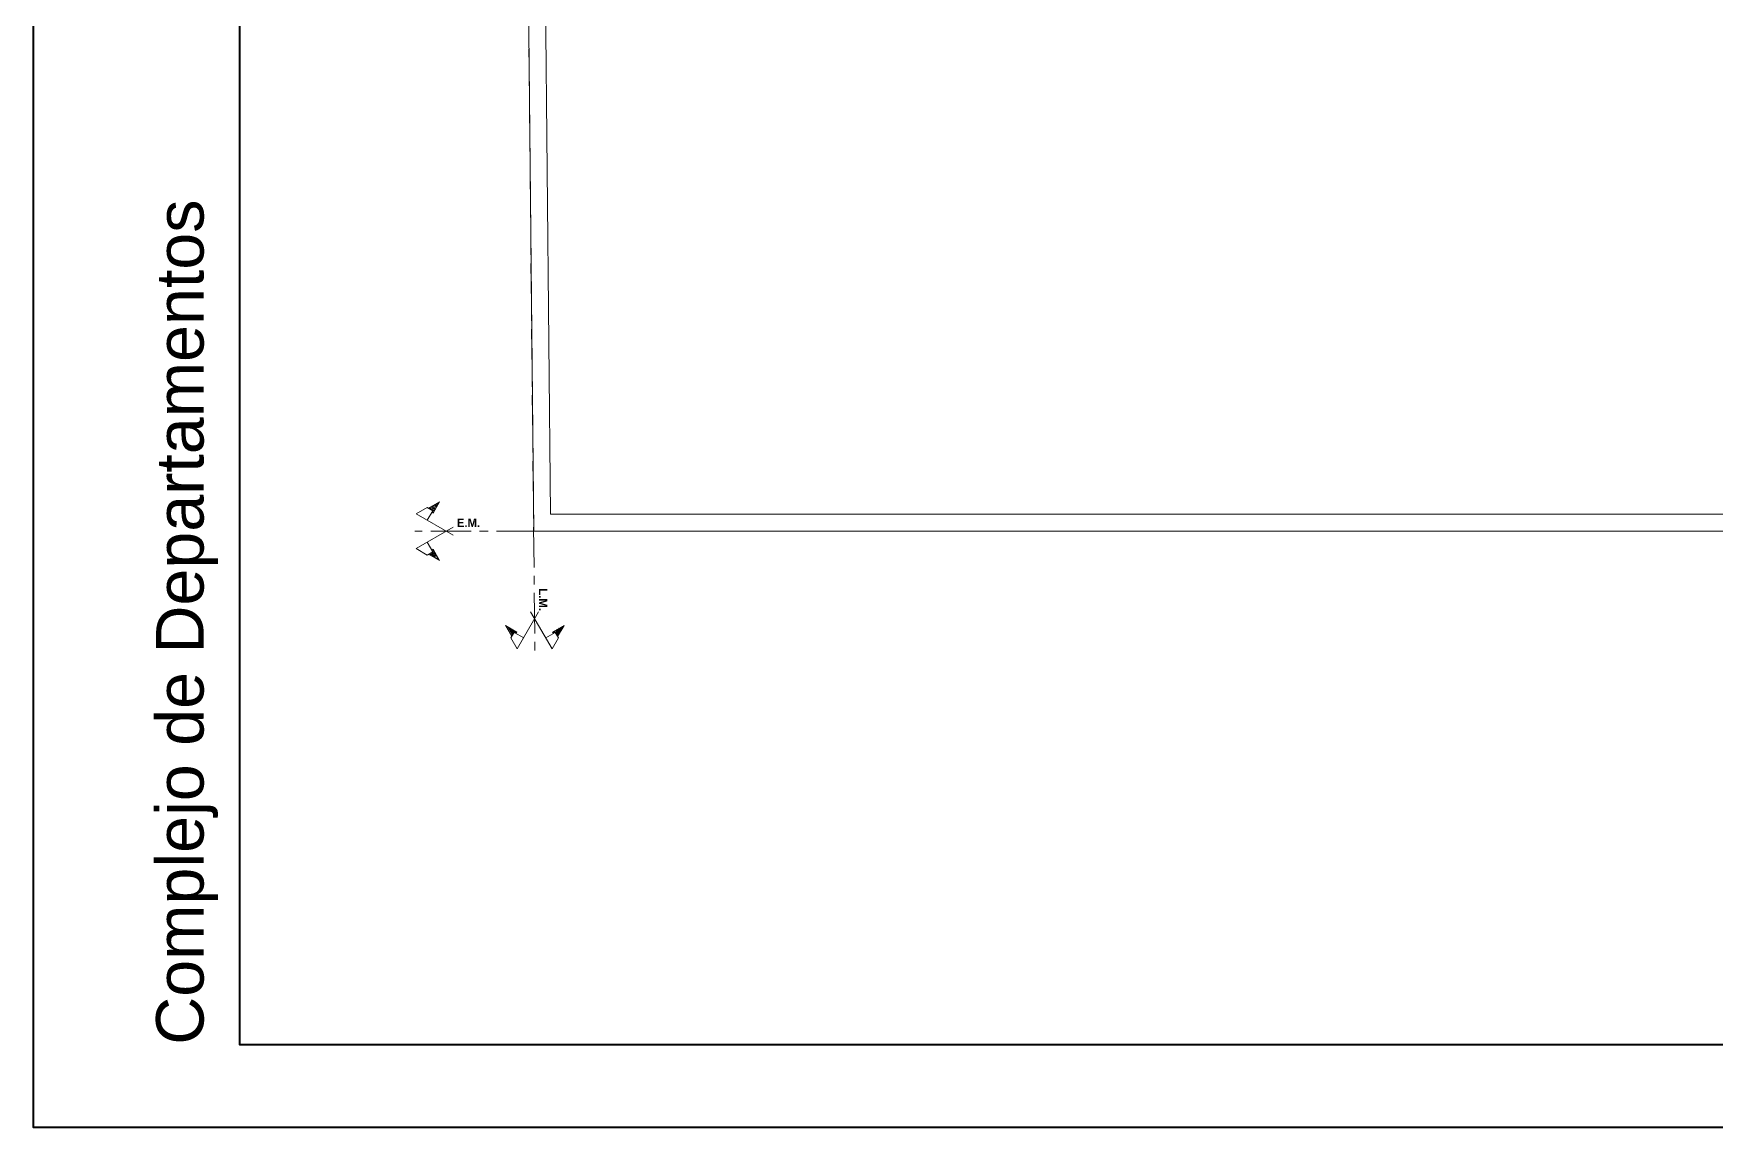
# Model space of a CAD drawing. Header units: millimetres. Extents: x 5985 to 6342, y 1020 to 1088.
# Drawn here: x 6185.45 to 6205.26, y 1055.51 to 1068.4 of the extents above; entities that cross this region are included whole.
import ezdxf

# ---------------------------------------------------------------- set-up
doc = ezdxf.new("R2010")
doc.units = ezdxf.units.MM
doc.linetypes.add('CENTER', pattern=[50.8, 31.75, -6.35, 6.35, -6.35])
for name, color, linetype, lineweight in [('02_CIVIL_EXIST', 18, 'Continuous', 30), ('07_CIVIL VISTAS MEDIA', 251, 'Continuous', 5), ('10_CIVIL EJES', 230, 'CENTER', 15), ('12_TEXTOS', 150, 'Continuous', 40)]:
    doc.layers.add(name, color=color, linetype=linetype, lineweight=lineweight)
doc.styles.add('JDS1', font='GOTHICB.TTF')
doc.styles.add('Swis721 BT', font='swiss.ttf')

msp = doc.modelspace()

# ---------------------------------------------------------------- hatches: boundary and pattern name
at = {"layer": '07_CIVIL VISTAS MEDIA', "linetype": 'ByBlock', "lineweight": 9}
h = msp.add_hatch(dxfattribs=at)
h.set_pattern_fill('LINE', color=256, scale=0.09375, angle=510, style=0)
h.set_pattern_definition([(150, (5769.22712, 1012.998705), (-0.005859375, -0.0101487352), [])])
h.paths.add_polyline_path([(6190.234, 1062.88), (6190.156, 1062.746), (6190.14, 1062.755), (6190.152, 1062.777), (6190.103, 1062.805)])
h = msp.add_hatch(dxfattribs=at)
h.set_pattern_fill('LINE', color=256, scale=0.09375, angle=510, style=0)
h.set_pattern_definition([(210, (5769.22712, 1086.692124), (-0.005859375, 0.0101487352), [])])
h.paths.add_polyline_path([(6190.103, 1062.264), (6190.152, 1062.293), (6190.14, 1062.314), (6190.156, 1062.324), (6190.234, 1062.189)])
h = msp.add_hatch(dxfattribs=at)
h.set_pattern_fill('LINE', color=256, scale=0.09375, angle=420, style=0)
h.set_pattern_definition([(120, (6215.510759, 1483.61917), (0.0101487352, 0.005859375), [])])
h.paths.add_polyline_path([(6191.083, 1061.295), (6191.111, 1061.344), (6191.133, 1061.331), (6191.142, 1061.348), (6191.008, 1061.425)])
h = msp.add_hatch(dxfattribs=at)
h.set_pattern_fill('LINE', color=256, scale=0.09375, angle=420, style=0)
h.set_pattern_definition([(60, (6141.81734, 1483.61917), (-0.0101487352, 0.005859375), [])])
h.paths.add_polyline_path([(6191.699, 1061.425), (6191.564, 1061.348), (6191.574, 1061.331), (6191.595, 1061.344), (6191.624, 1061.295)])

# ---------------------------------------------------------------- linework, layer by layer
at = {"layer": '02_CIVIL_EXIST', "lineweight": 40}
for points in [[(6185.452, 1084.382), (6226.276, 1084.382), (6226.276, 1055.514), (6185.452, 1055.514)], [(6187.882, 1083.41), (6225.304, 1083.41), (6225.304, 1056.486), (6187.882, 1056.486)]]:
    msp.add_lwpolyline(points, close=True, dxfattribs=at)
at = {"layer": '07_CIVIL VISTAS MEDIA'}
for p, q in [((6191.192, 1077.535), (6191.343, 1062.535)), ((6191.395, 1077.385), (6191.541, 1062.735)), ((6206.906, 1062.735), (6191.541, 1062.735)), ((6206.906, 1062.535), (6191.345, 1062.535))]:
    msp.add_line(p, q, dxfattribs=at)
at = {"layer": '07_CIVIL VISTAS MEDIA', "linetype": 'ByBlock', "lineweight": 9}
for p, q in [((6190.087, 1062.814), (6189.957, 1062.739)), ((6190.152, 1062.777), (6190.087, 1062.814)), ((6190.152, 1062.777), (6190.087, 1062.664)), ((6190.234, 1062.88), (6190.103, 1062.805)), ((6190.156, 1062.746), (6190.14, 1062.755)), ((6190.234, 1062.88), (6190.156, 1062.746)), ((6190.393, 1062.488), (6189.957, 1062.739)), ((6190.393, 1062.582), (6189.957, 1062.33)), ((6190.152, 1062.293), (6190.087, 1062.405)), ((6190.087, 1062.255), (6189.957, 1062.33)), ((6190.152, 1062.293), (6190.087, 1062.255)), ((6190.234, 1062.189), (6190.103, 1062.264)), ((6190.156, 1062.324), (6190.14, 1062.314)), ((6190.234, 1062.189), (6190.156, 1062.324)), ((6191.4, 1061.584), (6191.149, 1061.149)), ((6191.306, 1061.584), (6191.558, 1061.149)), ((6191.008, 1061.425), (6191.083, 1061.295)), ((6191.008, 1061.425), (6191.142, 1061.348)), ((6191.699, 1061.425), (6191.564, 1061.348)), ((6191.699, 1061.425), (6191.624, 1061.295)), ((6191.111, 1061.344), (6191.074, 1061.279)), ((6191.074, 1061.279), (6191.149, 1061.149)), ((6191.111, 1061.344), (6191.224, 1061.279)), ((6191.142, 1061.348), (6191.133, 1061.331)), ((6191.595, 1061.344), (6191.483, 1061.279)), ((6191.633, 1061.279), (6191.558, 1061.149)), ((6191.564, 1061.348), (6191.574, 1061.331)), ((6191.595, 1061.344), (6191.633, 1061.279))]:
    msp.add_line(p, q, dxfattribs=at)
at = {"layer": '10_CIVIL EJES', "ltscale": 0.015}
for p, q in [((6191.178, 1078.885), (6191.356, 1061.085)), ((6206.906, 1062.535), (6189.941, 1062.535))]:
    msp.add_line(p, q, dxfattribs=at)

# ---------------------------------------------------------------- texts
at = {"layer": '12_TEXTOS', "color": 18, "insert": (6186.894, 1056.487), "char_height": 0.55987, "attachment_point": 1, "rotation": 90, "style": 'Swis721 BT'}
msp.add_mtext_dynamic_manual_height_columns('Complejo de Departamentos', width=10.15474, gutter_width=10, heights=[0], dxfattribs=at)
at = {"layer": '12_TEXTOS', "color": 150, "insert": (6190.404, 1062.584), "char_height": 0.1, "width": 0.32371, "attachment_point": 7, "style": 'JDS1'}
msp.add_mtext('{\\W0.877602; }E.M.', dxfattribs=at)
at = {"layer": '12_TEXTOS', "color": 150, "insert": (6191.403, 1061.596), "char_height": 0.1, "width": 0.32371, "attachment_point": 9, "rotation": 270, "style": 'JDS1'}
msp.add_mtext('L.M.', dxfattribs=at)

doc.saveas('drawing.dxf')
